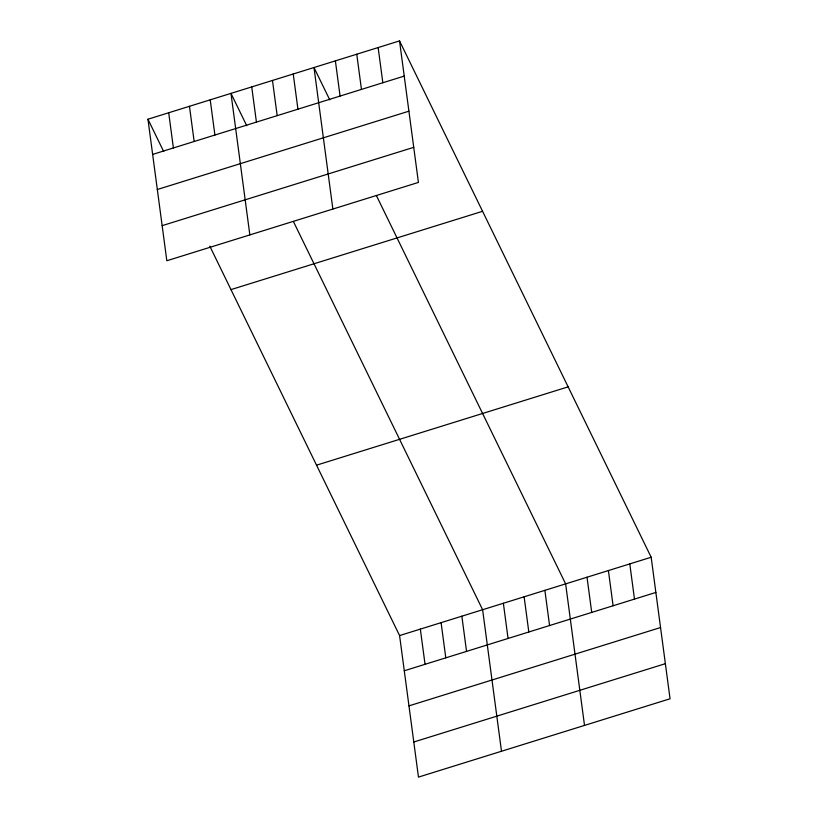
<?xml version="1.0" encoding="UTF-8"?>
<svg xmlns="http://www.w3.org/2000/svg" width="818" height="818" viewBox="0 0 818 818"><rect width="100%" height="100%" fill="white"/><g stroke="black" fill="none" stroke-linecap="round" stroke-linejoin="round"><path stroke-width="1.23" d="M399.532 40.9L418.417 182.424L166.831 260.748L147.946 119.223L399.532 40.9L651.169 557.252L670.054 698.776L418.468 777.1L399.583 635.576L209.817 246.187M152.639 154.418L404.225 76.094M157.322 189.51L408.908 111.187M162.148 225.656L413.734 147.342M230.983 289.613L482.569 211.3M316.546 465.176L568.132 386.853M399.583 635.576L651.169 557.252M404.286 670.77L655.862 592.447M408.969 705.862L660.545 627.539M413.785 742.008L665.371 663.684M329.736 99.827L313.989 67.526L332.875 209.06M376.413 195.604L565.627 583.878L584.512 725.413M246.709 125.675L230.973 93.375L249.848 234.899M293.386 221.453L482.61 609.727L501.495 751.251M147.946 119.223L163.682 151.514M629.788 563.909L634.482 599.103M608.398 570.565L613.101 605.76M587.017 577.222L591.711 612.416M544.88 590.34L549.573 625.535M524.123 596.803L528.817 631.997M503.367 603.265L508.06 638.459M461.853 616.189L466.546 651.384M378.141 47.556L382.844 82.751M441.096 622.651L445.79 657.846M356.76 54.213L361.454 89.407M420.34 629.114L425.043 664.308M335.38 60.869L340.073 96.064M293.233 73.988L297.936 109.183M272.476 80.45L277.179 115.645M251.729 86.912L256.423 122.107M210.216 99.837L214.909 135.031M189.459 106.299L194.152 141.494M168.702 112.761L173.396 147.956"/></g></svg>
